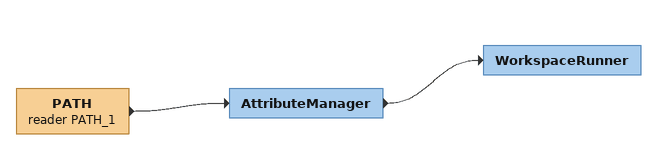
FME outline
PATH (reader PATH_1)
    -> AttributeManager
AttributeManager
    -> WorkspaceRunner
WorkspaceRunner
